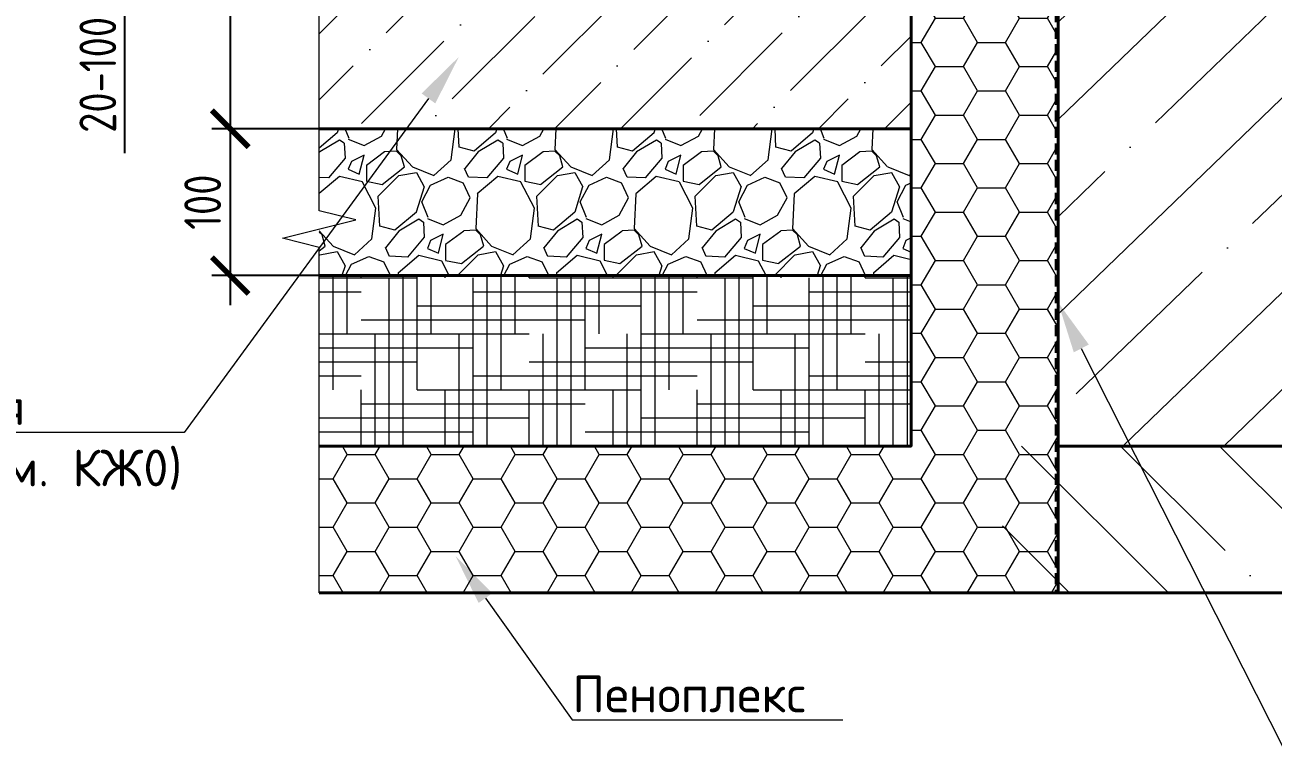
# Model space of a CAD drawing. Header units: millimetres. Extents: x -3689 to 2955806, y -724709 to -635850.
# Drawn here: x 2948926 to 2949774, y -718230 to -717738 of the extents above; entities that cross this region are included whole.
import ezdxf
from ezdxf import colors
from ezdxf.entities.mleader import LeaderData, LeaderLine
from ezdxf.math import Vec2, Vec3

# ---------------------------------------------------------------- set-up
doc = ezdxf.new("R2010")
doc.units = ezdxf.units.MM
doc.header["$PDMODE"] = 35
doc.linetypes.add('DASHED2', pattern=[0.375, 0.25, -0.125])
for name, color, linetype, lineweight in [('0_текст', 7, 'Continuous', 0), ('_PP_Hatch', 9, 'Continuous', 9), ('_PP_Primary Line Continuous', 3, 'Continuous', 40), ('_Выноска', 7, 'Continuous', 15), ('Гидроизоляция монолита', 30, 'DASHED2', 50), ('Стены сечение', 7, 'Continuous', 40), ('Штрих Железобетон', 7, 'Continuous', 15), ('Штрих Мин. Вата', 40, 'Continuous', 15)]:
    doc.layers.add(name, color=color, linetype=linetype, lineweight=lineweight)
doc.styles.add('GOST 2.304', font='CS_Gost2304.shx')
doc.styles.add('SPDS', font='isocpeui.ttf')
doc.dimstyles.new('SPDS', dxfattribs={"dimscale": 100, "dimtxt": 2.5, "dimasz": 2.5, "dimexe": 1.25, "dimexo": 0.625, "dimtad": 1, "dimdec": 0, "dimrnd": 0.001, "dimtxsty": 'GOST 2.304', "dimblk": 'ARCHTICK', "dimblk1": 'ARCHTICK', "dimblk2": 'ARCHTICK', "dimcen": 2.5, "dimdle": 2, "dimadec": 0, "dimazin": 2, "dimtfac": 0.75, "dimtdec": 4, "dimtmove": 1, "dimatfit": 3, "dimfxl": 1, "dimtolj": 1, "dimarcsym": 0})

# ---------------------------------------------------------------- blocks, each defined once
blk = doc.blocks.new('_ARCHTICK')
at = {"color": 0, "linetype": 'ByBlock', "const_width": 0.15}
blk.add_lwpolyline([(-0.5, -0.5), (0.5, 0.5)], dxfattribs=at)
blk = doc.blocks.new('*D466')
at = {"layer": '_Выноска', "color": 0, "lineweight": -2, "transparency": 16777216}
for p, q in [((2949065.14, -717588.43), (2949065.14, -717828.43)), ((2949522.01, -717608.43), (2949052.64, -717608.43)), ((2949522.01, -717808.43), (2949052.64, -717808.43))]:
    blk.add_line(p, q, dxfattribs=at)
at = {"layer": 'Defpoints', "color": 0, "transparency": 16777216}
for p in [(2949528.26, -717608.43), (2949065.14, -717808.43), (2949528.26, -717808.43)]:
    blk.add_point(p, dxfattribs=at)
at = {"layer": '_Выноска', "color": 0, "lineweight": -2, "transparency": 16777216, "xscale": 25, "yscale": 25, "zscale": 25}
for p, rotation in [((2949065.14, -717608.43), 90), ((2949065.14, -717808.43), 270)]:
    blk.add_blockref('_ARCHTICK', p, dxfattribs=dict(at, rotation=rotation))
at = {"layer": '_Выноска', "color": 0, "transparency": 16777216, "insert": (2949046.39, -717708.43), "char_height": 25, "attachment_point": 5, "rotation": 90, "style": 'GOST 2.304'}
blk.add_mtext('\\A1;200', dxfattribs=at)
blk = doc.blocks.new('*D467')
at = {"layer": '_Выноска', "color": 0, "lineweight": -2, "transparency": 16777216}
for p, q in [((2949065.14, -717788.43), (2949065.14, -717928.43)), ((2949522.01, -717808.43), (2949052.64, -717808.43)), ((2949522.01, -717908.43), (2949052.64, -717908.43))]:
    blk.add_line(p, q, dxfattribs=at)
at = {"layer": 'Defpoints', "color": 0, "transparency": 16777216}
for p in [(2949528.26, -717808.43), (2949065.14, -717908.43), (2949528.26, -717908.43)]:
    blk.add_point(p, dxfattribs=at)
at = {"layer": '_Выноска', "color": 0, "lineweight": -2, "transparency": 16777216, "xscale": 25, "yscale": 25, "zscale": 25}
for p, rotation in [((2949065.14, -717808.43), 90), ((2949065.14, -717908.43), 270)]:
    blk.add_blockref('_ARCHTICK', p, dxfattribs=dict(at, rotation=rotation))
at = {"layer": '_Выноска', "color": 0, "transparency": 16777216, "insert": (2949046.39, -717858.43), "char_height": 25, "attachment_point": 5, "rotation": 90, "style": 'GOST 2.304'}
blk.add_mtext('\\A1;100', dxfattribs=at)
blk = doc.blocks.new('*D468')
at = {"layer": '_Выноска', "color": 0, "lineweight": -2, "transparency": 16777216}
for p, q in [((2949065.14, -717568.43), (2949065.14, -717628.43)), ((2949522.01, -717588.43), (2949052.64, -717588.43)), ((2949065.14, -717598.43), (2948993.32, -717633.14)), ((2949522.01, -717608.43), (2949052.64, -717608.43)), ((2948993.32, -717633.14), (2948993.32, -717825.05))]:
    blk.add_line(p, q, dxfattribs=at)
at = {"layer": 'Defpoints', "color": 0, "transparency": 16777216}
for p in [(2949528.26, -717588.43), (2949065.14, -717608.43), (2949528.26, -717608.43)]:
    blk.add_point(p, dxfattribs=at)
at = {"layer": '_Выноска', "color": 0, "lineweight": -2, "transparency": 16777216, "xscale": 25, "yscale": 25, "zscale": 25}
for p, rotation in [((2949065.14, -717588.43), 90), ((2949065.14, -717608.43), 270)]:
    blk.add_blockref('_ARCHTICK', p, dxfattribs=dict(at, rotation=rotation))
at = {"layer": '_Выноска', "color": 0, "transparency": 16777216, "insert": (2948970.82, -717761.7), "char_height": 25, "width": 244.6245, "attachment_point": 5, "rotation": 90, "style": 'GOST 2.304'}
blk.add_mtext('\\A1;20-100{\\H0.7x;\\S(2)^ ;}', dxfattribs=at)

msp = doc.modelspace()

# ---------------------------------------------------------------- hatches: boundary and pattern name
at = {"layer": '_PP_Hatch', "ltscale": 10}
h = msp.add_hatch(dxfattribs=at)
h.set_pattern_fill('ANSI35', color=256, scale=15, angle=359)
h.set_pattern_definition([(44, (2882322.62, -730892.53), (-66.16621, 68.51712), []), (44, (2882389.96, -730893.7), (-66.16621, 68.51712), [119.0625, -23.8125, 0, -23.8125])])
h.paths.add_polyline_path([(2949868.88, -717724.43), (2949868.88, -717324.43), (2949628.26, -717324.43), (2949628.26, -717724.43), (2949628.26, -718024.43), (2949828.26, -718024.43)])
h.paths.add_polyline_path([(2950284.78, -718024.43), (2950284.78, -717724.43), (2949828.26, -717724.43), (2949828.26, -718024.43)])
at = {"layer": '_PP_Hatch', "ltscale": 20}
h = msp.add_hatch(dxfattribs=at)
h.set_pattern_fill('ANSI36', color=256, scale=10)
h.set_pattern_definition([(45, (2918890.896, -744117.166), (16.83798, 61.73926), [79.375, -15.875, 0, -15.875])])
h.paths.add_polyline_path([(2949125.65, -717808.43), (2949528.26, -717808.43), (2949528.26, -717700.76), (2949528.01, -717668.71), (2949528.01, -717608.46), (2949125.15, -717649.09)])
h = msp.add_hatch(dxfattribs=at)
h.set_pattern_fill('GRAVEL', color=256, scale=3, angle=45)
h.set_pattern_definition([(273.0127875, (2930499.192, -588826.359), (53.88153666, -915.98612435), [10.251643, -1014.91451]), (229.969741, (2930499.731, -588836.5964), (592.696900665, 700.45998026), [17.59214, -1741.621467]), (177.510447, (2930488.4158, -588850.067), (1131.51227128, -53.8815363), [12.404446, -1228.041684]), (312.273689, (2930480.8723, -588884.551), (-1023.74919768, 1131.51227136), [16.020136, -1585.993123]), (337.8336542, (2930491.6487, -588896.405), (-915.98612436, 377.17075705), [15.70901, -1555.194232]), (42.273689, (2930506.1967, -588902.332), (-1131.51227136, -1023.74919768), [16.020136, -1585.993123]), (82.6942405, (2930518.0506, -588891.5556), (-161.64461011, -1239.275344717), [21.18581, -2097.39346]), (117.2553284, (2930520.7447, -588870.5418), (-808.22305076, 1562.564565135), [20.001586, -1980.1577]), (166.4295656, (2930511.585, -588852.761), (-1131.51227128, 269.40768353), [16.07439, -1591.36637]), (220.2363583, (2930495.959, -588848.989), (646.5784408, 538.81536716), [18.3514, -899.21811]), (267.3974378, (2930481.95, -588860.843), (-53.881536683, -1239.27534471), [23.732338, -2349.503175]), (183.814075, (2930534.754, -588831.747), (-700.45997745, -53.88153668), [8.100136, -801.916975]), (216.4692344, (2930526.6717, -588832.286), (808.22305079, 592.69690413), [15.41046, -1525.63917]), (270, (2930514.28, -588841.446), (53.881537, -53.881537), [10.77628, -96.986793]), (248.1985905, (2930504.041, -588838.752), (161.6446102, 377.1707571), [5.80324, -574.51867]), (336.80141, (2930501.886, -588844.14), (-215.5261469, 107.7630734), [8.20697, -402.14259]), (75.963757, (2930509.43, -588847.373), (53.8815367, 269.4076836), [13.32959, -430.988945]), (206.565051, (2930512.662, -588834.44), (161.64461, 53.8815367), [9.638614, -231.326944]), (61.3895403, (2930470.635, -588875.391), (377.17075708, 700.45997744), [13.50264, -1336.7648]), (115.346176, (2930477.1006, -588863.537), (377.17075706, -808.2230509), [11.32797, -1121.46647]), (338.1985905, (2930501.886, -588823.665), (-377.1707571, 161.6446102), [11.606403, -568.715508]), (28.6104597, (2930512.6625, -588827.9754), (-700.45997742, -377.17075713), [13.50264, -1336.7648]), (24.443955, (2930504.041, -588908.798), (-377.1707571, -161.6446102), [13.021056, -638.03203]), (339.7751406, (2930515.8953, -588903.4095), (-862.1045878, 323.2892199), [10.910164, -1080.1078]), (111.8014095, (2930556.306, -588877.008), (-161.6446102, 377.1707571), [11.606403, -568.715508]), (62.3540246, (2930551.996, -588866.2312), (-484.93383048, -915.98612438), [12.77348, -1264.57128]), (114.443955, (2930529.9045, -588903.4095), (161.6446102, -377.1707571), [6.51053, -644.542557]), (146.309932, (2930553.074, -588880.24), (-269.4076836, 161.6446102), [3.88544, -384.65985]), (210.963757, (2930549.84, -588878.085), (215.526147, 107.7630735), [15.70901, -298.471638]), (231.009006, (2930536.3703, -588886.1674), (484.93383051, 592.69690402), [14.55801, -1441.240946]), (348.690068, (2930514.279, -588852.222), (-161.6446102, 53.8815367), [10.989716, -263.75329]), (38.1572266, (2930525.0552, -588854.3773), (1023.74919776, 808.22305095), [19.186703, -1899.48027]), (105.945396, (2930540.142, -588842.5234), (161.64461017, -592.696904), [7.845247, -776.68177]), (135, (2930537.99, -588834.98), (-107.763073, 0), [4.572, -71.628]), (165.256437, (2930533.676, -588885.6286), (592.69690398, -161.64461022), [10.58601, -1048.018223]), (93.0127875, (2930523.439, -588882.9345), (-53.88153666, 915.98612435), [20.503286, -1004.662866]), (45, (2930522.36, -588862.46), (0, 107.763073), [19.812, -56.388]), (10.3048465, (2930536.3703, -588848.4503), (915.98612426, 161.64461067), [12.048287, -1192.7795]), (299.054604, (2930548.224, -588846.295), (161.6446102, -269.4076836), [11.094872, -543.6495]), (252.6459754, (2930553.6124, -588855.9938), (-484.93383065, -1562.56456503), [18.064353, -1788.373933]), (220.4260787, (2930548.2243, -588873.236), (-754.34151417, -646.57844072), [19.110884, -1891.975394])])
h.paths.add_polyline_path([(2949125.65, -717808.43), (2949125.65, -717908.43), (2949528.26, -717908.43), (2949528.26, -717808.43)])
at = {"layer": '_PP_Hatch', "ltscale": 10}
h = msp.add_hatch(dxfattribs=at)
h.set_pattern_fill('ANSI35', color=256, scale=15, angle=90)
h.set_pattern_definition([(135, (2882322.62, -730892.53), (-67.35192, -67.35192), []), (135, (2882322.62, -730825.18), (-67.35192, -67.35192), [119.0625, -23.8125, 0, -23.8125])])
h.paths.add_polyline_path([(2949828.26, -718024.43), (2949578.26, -718024.43), (2949578.26, -718124.43), (2949828.26, -718124.43)])
h.paths.add_polyline_path([(2950284.78, -718124.43), (2950284.78, -718024.43), (2949828.26, -718024.43), (2949828.26, -718124.43)])
at = {"layer": 'Штрих Железобетон'}
h = msp.add_hatch(dxfattribs=at)
h.set_pattern_fill('HOUND', color=256, scale=6)
h.set_pattern_definition([(0, (2918940.896, -744122.772), (38.1, 9.525), [152.4, -76.2]), (90, (2918940.896, -744122.772), (-9.525, -38.1), [152.4, -76.2])])
h.paths.add_polyline_path([(2949125.65, -717908.43), (2949125.65, -718024.43), (2949528.26, -718024.43), (2949528.26, -717908.43)])
at = {"layer": 'Штрих Мин. Вата'}
h = msp.add_hatch(dxfattribs=at)
h.set_pattern_fill('HONEY', color=256, scale=6)
h.set_pattern_definition([(0, (2918940.896, -747346.722), (28.575, 16.497784), [19.05, -38.1]), (120, (2918940.896, -747346.722), (-28.575, 16.497784), [19.05, -38.1]), (60, (2918940.896, -747346.722), (6e-08, 32.995568), [-38.1, 19.05])])
h.paths.add_polyline_path([(2949528.26, -717588.43), (2949528.26, -718024.43), (2949125.65, -718024.43), (2949125.65, -718124.43), (2949628.26, -718124.43), (2949628.26, -717588.43)])

# ---------------------------------------------------------------- linework, layer by layer
at = {"layer": '_PP_Primary Line Continuous', "ltscale": 10}
for points in [[(2949868.88, -717724.43), (2949868.88, -717324.43), (2949628.26, -717324.43), (2949628.26, -717724.43), (2949628.26, -717724.43), (2949628.26, -718024.43), (2950284.78, -718024.43)], [(2949125.65, -718024.43), (2949528.26, -718024.43), (2949528.26, -717588.43), (2949628.26, -717588.43), (2949628.26, -718124.43), (2949125.65, -718124.43)], [(2949125.65, -718124.43), (2950284.78, -718124.43)]]:
    msp.add_lwpolyline(points, dxfattribs=at)
at = {"layer": '_PP_Primary Line Continuous'}
msp.add_lwpolyline([(2949125.65, -718024.43), (2949528.26, -718024.43), (2949528.26, -717908.43), (2949125.65, -717908.43)], dxfattribs=at)
at = {"layer": '_Выноска'}
msp.add_lwpolyline([(2949125.65, -718124.43), (2949125.65, -718109.43), (2949125.65, -717889.22), (2949100.65, -717882.97), (2949150.65, -717870.47), (2949125.65, -717864.22), (2949125.65, -717644), (2949125.65, -717629)], dxfattribs=at)
at = {"layer": 'Гидроизоляция монолита', "ltscale": 30}
msp.add_lwpolyline([(2949678.26, -717323.43), (2949627.26, -717323.43), (2949627.26, -718124.43)], dxfattribs=at)
at = {"layer": 'Стены сечение', "ltscale": 100}
for points in [[(2949528.26, -717608.43), (2949528.26, -718024.43)], [(2949125.65, -717808.43), (2949528.26, -717808.43), (2949528.26, -717908.43), (2949125.65, -717908.43)]]:
    msp.add_lwpolyline(points, dxfattribs=at)

# ---------------------------------------------------------------- dimensions: what is measured, and where the dimension line sits
at = {"layer": '_Выноска'}
dim = msp.add_linear_dim(base=(2949065.14, -717608.43), p1=(2949528.26, -717588.43), p2=(2949528.26, -717608.43), angle=90, text='<>-100{\\H0.7x;\\S(2)^ ;}', dimstyle='SPDS', override={"dimscale": 10}, dxfattribs=at)
dim.commit()
dim.dimension.update_dxf_attribs({"geometry": '*D468', "text_midpoint": (2948993.32, -717639.39), "dimtype": 160})
for base, p1, p2, picture, middle in [((2949065.14, -717808.43), (2949528.26, -717608.43), (2949528.26, -717808.43), '*D466', (2949046.39, -717708.43)), ((2949065.14, -717908.43), (2949528.26, -717808.43), (2949528.26, -717908.43), '*D467', (2949046.39, -717858.43))]:
    dim = msp.add_linear_dim(base=base, p1=p1, p2=p2, angle=90, dimstyle='SPDS', override={"dimscale": 10}, dxfattribs=at)
    dim.commit()
    dim.dimension.update_dxf_attribs({"geometry": picture, "text_midpoint": middle})

# ---------------------------------------------------------------- leaders
at = {"layer": '0_текст'}
ml = msp.add_multileader_mtext('Standard', dxfattribs=at)
ml.set_content('\\A1;{\\fISOCPEUR|b0|i0|c204|p34;Конструкция \\Pотмостки (см. КЖ0)}', color=256, style='SPDS')
ml.set_leader_properties(color=256, linetype='ByLayer', lineweight=-1)
ml.build(insert=Vec2(0, 0))
ml.multileader.update_dxf_attribs({"text_left_attachment_type": 6, "text_right_attachment_type": 6, "dogleg_length": 0, "arrow_head_size": 35, "scale": 10})
ctx = ml.context
ctx.base_point, ctx.scale, ctx.char_height, ctx.arrow_head_size, ctx.landing_gap_size, ctx.plane_origin = Vec3(2948733.61, -718015.13), 10, 25, 35, 0.1, Vec3(2950813.69, -718384.15)
ctx.left_attachment, ctx.right_attachment = 6, 6
notes = []
notes.append((ctx, [(0, (1, 1, 0), (2949033.81, -718015.13), (-1, 0), 0, [(0, [(2949220.63, -717759.57)], 0, [])])]))
ctx.mtext.insert, ctx.mtext.width, ctx.mtext.defined_height, ctx.mtext.flow_direction = Vec3(2948733.71, -717985.13), 575.352, 9.24, 5
ml = msp.add_multileader_mtext('Standard', dxfattribs=at)
ml.set_content('\\A1;\\pxi1,ql;{\\fISOCPEUR|b0|i0|c204|p34;Гидроизоляция (см. КЖ0)}', color=256, style='SPDS')
ml.set_leader_properties(color=256, linetype='ByLayer', lineweight=-1)
ml.build(insert=Vec2(0, 0))
ml.multileader.update_dxf_attribs({"text_left_attachment_type": 6, "text_right_attachment_type": 6, "dogleg_length": 0, "arrow_head_size": 35, "scale": 10})
ctx = ml.context
ctx.base_point, ctx.scale, ctx.char_height, ctx.arrow_head_size, ctx.landing_gap_size, ctx.plane_origin = Vec3(2949781.26, -718229.67), 10, 25, 35, 0.1, Vec3(2951189.92, -718699.37)
ctx.left_attachment, ctx.right_attachment = 6, 6
notes.append((ctx, [(1, (1, 1, 0), (2949781.26, -718229.67), (1, 0), 0, [(0, [(2949628.26, -717926.73)], 0, [])])]))
ctx.mtext.insert, ctx.mtext.width, ctx.mtext.defined_height, ctx.mtext.flow_direction = Vec3(2949781.36, -718197.17), 591.8745, 227.19, 5
ml = msp.add_multileader_mtext('Standard', dxfattribs=at)
ml.set_content('\\A1;{\\fISOCPEUR|b0|i0|c204|p34;Пеноплекс}', color=256, style='SPDS')
ml.set_leader_properties(color=256, linetype='ByLayer', lineweight=-1)
ml.build(insert=Vec2(0, 0))
ml.multileader.update_dxf_attribs({"text_left_attachment_type": 6, "text_right_attachment_type": 6, "dogleg_length": 0, "arrow_head_size": 35, "scale": 10})
ctx = ml.context
ctx.base_point, ctx.scale, ctx.char_height, ctx.arrow_head_size, ctx.landing_gap_size, ctx.plane_origin = Vec3(2949297.74, -718210.68), 10, 25, 35, 0.1, Vec3(2950780.11, -718872.02)
ctx.left_attachment, ctx.right_attachment = 6, 6
notes.append((ctx, [(1, (1, 1, 0), (2949297.74, -718210.68), (1, 0), 0, [(0, [(2949218.45, -718099.38)], 0, [])])]))
ctx.mtext.insert, ctx.mtext.width, ctx.mtext.defined_height, ctx.mtext.flow_direction = Vec3(2949297.84, -718180.68), 575.352, 9.24, 5
for ctx, leaders in notes:
    for number, flags, end, landing, length, lines in leaders:
        leader = LeaderData()
        leader.index, (leader.has_last_leader_line, leader.has_dogleg_vector, leader.attachment_direction) = number, flags
        leader.last_leader_point, leader.dogleg_vector, leader.dogleg_length = Vec3(end), Vec3(landing), length
        for number, points, colour, breaks in lines:
            line = LeaderLine()
            line.index, line.vertices, line.color, line.breaks = number, Vec3.list(points), colors.encode_raw_color(colour), breaks
            leader.lines.append(line)
        ctx.leaders.append(leader)

doc.saveas('drawing.dxf')
